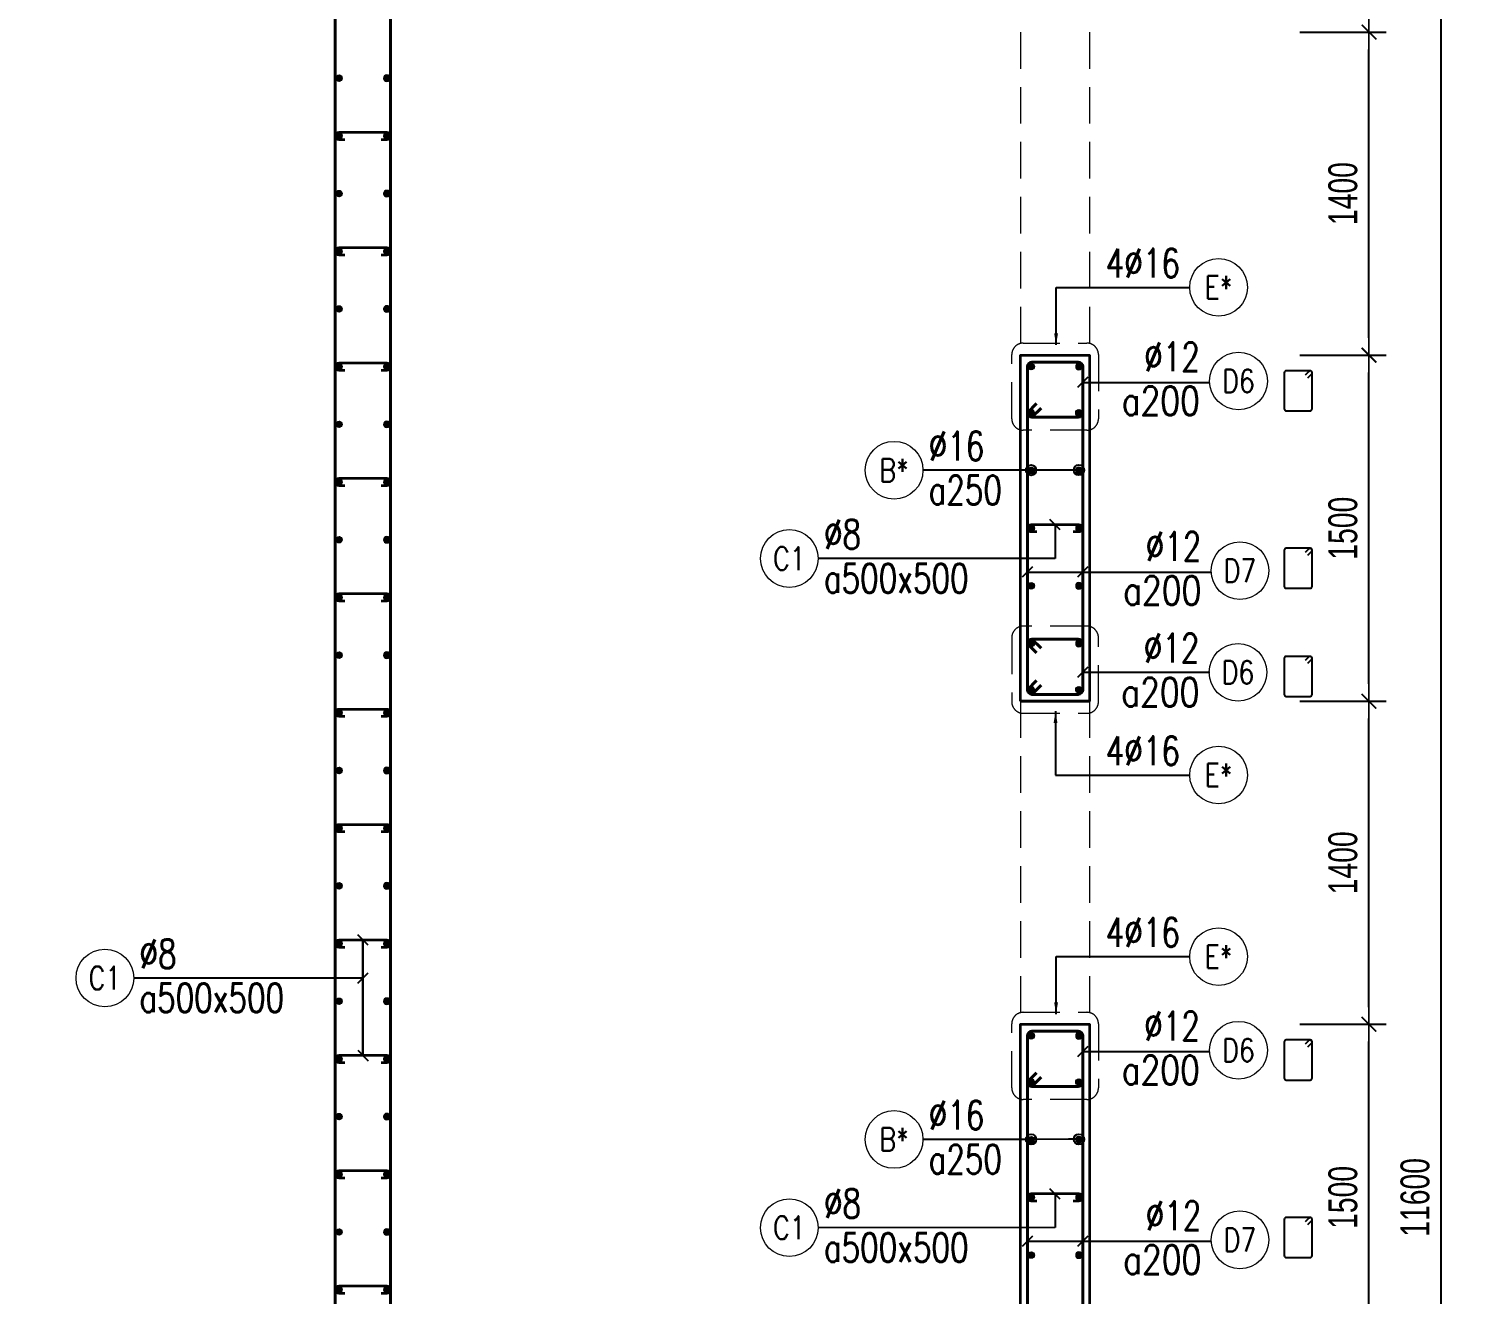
# Model space of a CAD drawing. Header units: millimetres. Extents: x 738475 to 1279438, y -34239 to 156422.
# Drawn here: x 1177088 to 1183285, y 141260 to 146745 of the extents above; entities that cross this region are included whole.
import ezdxf
from ezdxf.enums import TextEntityAlignment as Align

# ---------------------------------------------------------------- set-up
doc = ezdxf.new("R2010")
doc.units = ezdxf.units.MM
doc.header["$MEASUREMENT"] = 0
doc.linetypes.add('HIDDEN2', pattern=[4.7625, 3.175, -1.5875])
doc.layers.get('0').update_dxf_attribs({"lineweight": 20})
doc.layers.get('Defpoints').update_dxf_attribs({"color": 151, "lineweight": 9})
for name, color, linetype, lineweight in [('KC-LEADER', 153, 'Continuous', 18), ('KC-THEP', 6, 'Continuous', 40), ('NDC_S_BEAM', 3, 'HIDDEN2', 20), ('NDC_S_DIM', 1, 'Continuous', 15), ('NDC_S_HIDDEN', 8, 'HIDDEN2', 13), ('NDC_S_LEADER', 1, 'Continuous', 15), ('NDC_S_REBAR', 4, 'Continuous', 35), ('NDC_S_STIRRUP', 4, 'Continuous', 40), ('NDC_S_VN TEXT', 7, 'Continuous', 20), ('NDC_S_WALL', 6, 'Continuous', 35)]:
    doc.layers.add(name, color=color, linetype=linetype, lineweight=lineweight)
doc.layers.add('Ligature', color=1, linetype='Continuous')
doc.styles.add('NDC_ARIAL', font='arial.ttf', dxfattribs={"width": 0.85})
doc.styles.add('NDC_DIM', font='', dxfattribs={"width": 0.75})
doc.styles.add('NDC_EN TXT', font='romans.shx', dxfattribs={"width": 0.8})
doc.styles.get('NDC_DIM').set_extended_font_data('Dotum')
doc.dimstyles.new('NDC_1-50', dxfattribs={"dimscale": 50, "dimtxt": 2.5, "dimasz": 1, "dimexe": 1.5, "dimexo": 0, "dimgap": 0.8, "dimtad": 1, "dimdec": 0, "dimdsep": 46, "dimtxsty": 'NDC_ARIAL', "dimblk": 'DIMMARK', "dimcen": 49999.938995, "dimdle": 1.5, "dimclrd": 1, "dimclre": 1, "dimclrt": 3, "dimadec": 0, "dimazin": 0, "dimtfac": 1, "dimtdec": 0, "dimtix": 1, "dimtmove": 2, "dimatfit": 3, "dimfxl": 1, "dimarcsym": 0})
doc.dimstyles.new('NDC_dim_30', dxfattribs={"dimscale": 30, "dimtxt": 2.5, "dimasz": 1.5, "dimexe": 1.5, "dimexo": 2.5, "dimgap": 1, "dimtad": 1, "dimdec": 0, "dimzin": 0, "dimdsep": 46, "dimtxsty": 'NDC_DIM', "dimblk": 'DIMMARK', "dimcen": 0.09, "dimdle": 1.2, "dimclrd": 1, "dimclre": 1, "dimclrt": 3, "dimadec": 0, "dimazin": 0, "dimtfac": 1, "dimtdec": 0, "dimtix": 1, "dimtofl": 0, "dimtmove": 0, "dimatfit": 3, "dimfxl": 6, "dimfxlon": 1, "dimtolj": 1, "dimtzin": 0, "dimarcsym": 0})
doc.dimstyles.new('NDC_dim_50', dxfattribs={"dimscale": 50, "dimtxt": 2.5, "dimasz": 1.5, "dimexe": 1.5, "dimexo": 2.5, "dimgap": 1, "dimtad": 1, "dimdec": 0, "dimzin": 0, "dimdsep": 46, "dimtxsty": 'NDC_DIM', "dimblk": 'DIMMARK', "dimcen": 0.09, "dimdle": 1.2, "dimclrd": 1, "dimclre": 1, "dimclrt": 3, "dimadec": 0, "dimazin": 0, "dimtfac": 1, "dimtdec": 0, "dimtix": 1, "dimtofl": 0, "dimtmove": 0, "dimatfit": 3, "dimfxl": 6, "dimfxlon": 1, "dimtolj": 1, "dimtzin": 0, "dimarcsym": 0})

# ---------------------------------------------------------------- blocks, each defined once
blk = doc.blocks.new('THEP')
at = {"layer": 'KC-LEADER', "color": 6}
blk.add_circle((0, 0), 14, dxfattribs=at)
at = {"layer": 'KC-THEP'}
for p, q in [((-14, 0), (14, 0)), ((9.9, 9.9), (-9.9, -9.9)), ((-9.9, 9.9), (9.9, -9.9)), ((0, 14), (0, -14))]:
    blk.add_line(p, q, dxfattribs=at)
blk = doc.blocks.new('DIMMARK')
at = {"layer": 'NDC_S_DIM', "color": 1}
blk.add_line((-1.5, 0), (1, 0), dxfattribs=at)
at = {"layer": 'NDC_S_DIM', "color": 2, "const_width": 0.1}
blk.add_lwpolyline([(-0.424, -0.424), (0.424, 0.424)], dxfattribs=at)
blk = doc.blocks.new('*U11')
blk.add_circle((-2.5, 0), 2.5)
at = {"layer": 'NDC_S_VN TEXT', "color": 3, "style": 'NDC_EN TXT', "width": 0.75}
for tag, p in [('DK1', (0.5, 0.85)), ('KC1', (0.5, -2.97))]:
    blk.add_attdef(tag, p, '', height=2.5, dxfattribs=at)
at = {"layer": 'NDC_S_VN TEXT', "color": 7, "style": 'NDC_EN TXT', "width": 0.8}
blk.add_attdef('SH2', text='', height=2, dxfattribs=at).set_placement((-2.5, 0), align=Align.MIDDLE)
blk = doc.blocks.new('*U9')
blk.add_circle((2.5, 0), 2.5)
at = {"layer": 'NDC_S_VN TEXT', "color": 3, "style": 'NDC_EN TXT', "width": 0.75}
blk.add_attdef('DK2', text='', height=2.5, dxfattribs=at).set_placement((-0.85, 0.85), align=Align.RIGHT)
at = {"layer": 'NDC_S_VN TEXT', "color": 7, "style": 'NDC_EN TXT', "width": 0.8}
blk.add_attdef('SH3', text='', height=2, dxfattribs=at).set_placement((2.5, 0), align=Align.MIDDLE)
blk = doc.blocks.new('*U10')
blk.add_circle((2.5, 0), 2.5)
at = {"layer": 'NDC_S_VN TEXT', "color": 3, "style": 'NDC_EN TXT'}
for tag, width, p in [('DK2', 0.75, (-0.85, 0.85)), ('KC2', 0.8, (-0.85, -2.97))]:
    blk.add_attdef(tag, text='', height=2.5, dxfattribs=dict(at, width=width)).set_placement(p, align=Align.RIGHT)
at = {"layer": 'NDC_S_VN TEXT', "color": 7, "style": 'NDC_EN TXT', "width": 0.8}
blk.add_attdef('SH3', text='', height=2, dxfattribs=at).set_placement((2.5, 0), align=Align.MIDDLE)
blk = doc.blocks.new('*D184')
at = {"layer": 'Defpoints', "color": 0, "ltscale": 200, "transparency": 16777216}
for p in [(1181687.1, 147480.2), (1183210.4, 147480.2), (1181687.1, 135880.4)]:
    blk.add_point(p, dxfattribs=at)
at = {"layer": 'NDC_S_DIM', "color": 1, "lineweight": -2, "ltscale": 200, "transparency": 16777216}
for p, q in [((1182910.4, 147480.2), (1183285.4, 147480.2)), ((1183210.4, 135955.4), (1183210.4, 147405.2)), ((1182910.4, 135880.4), (1183285.4, 135880.4))]:
    blk.add_line(p, q, dxfattribs=at)
at = {"layer": 'NDC_S_DIM', "color": 1, "lineweight": -2, "ltscale": 200, "transparency": 16777216, "xscale": 75, "yscale": 75, "zscale": 75}
for p, rotation in [((1183210.4, 147480.2), 90), ((1183210.4, 135880.4), 270)]:
    blk.add_blockref('DIMMARK', p, dxfattribs=dict(at, rotation=rotation))
at = {"layer": 'NDC_S_DIM', "color": 3, "ltscale": 200, "transparency": 16777216, "insert": (1183097.8, 141680.3), "char_height": 125, "attachment_point": 5, "rotation": 90, "style": 'NDC_DIM'}
blk.add_mtext('\\A1;11600', dxfattribs=at)
blk = doc.blocks.new('*D163')
at = {"layer": 'Defpoints', "color": 0, "ltscale": 200, "transparency": 16777216}
for p in [(1181633.4, 142430.2), (1182897.8, 142430.2), (1181633.4, 140930.2)]:
    blk.add_point(p, dxfattribs=at)
at = {"layer": 'NDC_S_DIM', "color": 1, "lineweight": -2, "ltscale": 200, "transparency": 16777216}
for p, q in [((1182597.8, 142430.2), (1182972.8, 142430.2)), ((1182897.8, 141005.2), (1182897.8, 142355.2)), ((1182597.8, 140930.2), (1182972.8, 140930.2))]:
    blk.add_line(p, q, dxfattribs=at)
at = {"layer": 'NDC_S_DIM', "color": 1, "lineweight": -2, "ltscale": 200, "transparency": 16777216, "xscale": 75, "yscale": 75, "zscale": 75}
for p, rotation in [((1182897.8, 142430.2), 90), ((1182897.8, 140930.2), 270)]:
    blk.add_blockref('DIMMARK', p, dxfattribs=dict(at, rotation=rotation))
at = {"layer": 'NDC_S_DIM', "color": 3, "ltscale": 200, "transparency": 16777216, "insert": (1182785.2, 141680.2), "char_height": 125, "attachment_point": 5, "rotation": 90, "style": 'NDC_DIM'}
blk.add_mtext('\\A1;1500', dxfattribs=at)
blk = doc.blocks.new('*D164')
at = {"layer": 'Defpoints', "color": 0, "ltscale": 200, "transparency": 16777216}
for p in [(1181633.4, 143830.2), (1182897.8, 143830.2), (1181633.4, 142430.2)]:
    blk.add_point(p, dxfattribs=at)
at = {"layer": 'NDC_S_DIM', "color": 1, "lineweight": -2, "ltscale": 200, "transparency": 16777216}
for p, q in [((1182597.8, 143830.2), (1182972.8, 143830.2)), ((1182897.8, 142505.2), (1182897.8, 143755.2)), ((1182597.8, 142430.2), (1182972.8, 142430.2))]:
    blk.add_line(p, q, dxfattribs=at)
at = {"layer": 'NDC_S_DIM', "color": 1, "lineweight": -2, "ltscale": 200, "transparency": 16777216, "xscale": 75, "yscale": 75, "zscale": 75}
for p, rotation in [((1182897.8, 143830.2), 90), ((1182897.8, 142430.2), 270)]:
    blk.add_blockref('DIMMARK', p, dxfattribs=dict(at, rotation=rotation))
at = {"layer": 'NDC_S_DIM', "color": 3, "ltscale": 200, "transparency": 16777216, "insert": (1182785.2, 143130.2), "char_height": 125, "attachment_point": 5, "rotation": 90, "style": 'NDC_DIM'}
blk.add_mtext('\\A1;1400', dxfattribs=at)
blk = doc.blocks.new('*D165')
at = {"layer": 'Defpoints', "color": 0, "ltscale": 200, "transparency": 16777216}
for p in [(1181633.4, 145330.2), (1182897.8, 145330.2), (1181633.4, 143830.2)]:
    blk.add_point(p, dxfattribs=at)
at = {"layer": 'NDC_S_DIM', "color": 1, "lineweight": -2, "ltscale": 200, "transparency": 16777216}
for p, q in [((1182597.8, 145330.2), (1182972.8, 145330.2)), ((1182897.8, 143905.2), (1182897.8, 145255.2)), ((1182597.8, 143830.2), (1182972.8, 143830.2))]:
    blk.add_line(p, q, dxfattribs=at)
at = {"layer": 'NDC_S_DIM', "color": 1, "lineweight": -2, "ltscale": 200, "transparency": 16777216, "xscale": 75, "yscale": 75, "zscale": 75}
for p, rotation in [((1182897.8, 145330.2), 90), ((1182897.8, 143830.2), 270)]:
    blk.add_blockref('DIMMARK', p, dxfattribs=dict(at, rotation=rotation))
at = {"layer": 'NDC_S_DIM', "color": 3, "ltscale": 200, "transparency": 16777216, "insert": (1182785.2, 144580.2), "char_height": 125, "attachment_point": 5, "rotation": 90, "style": 'NDC_DIM'}
blk.add_mtext('\\A1;1500', dxfattribs=at)
blk = doc.blocks.new('*D166')
at = {"layer": 'Defpoints', "color": 0, "ltscale": 200, "transparency": 16777216}
for p in [(1181633.4, 146730.2), (1182897.8, 146730.2), (1181633.4, 145330.2)]:
    blk.add_point(p, dxfattribs=at)
at = {"layer": 'NDC_S_DIM', "color": 1, "lineweight": -2, "ltscale": 200, "transparency": 16777216}
for p, q in [((1182597.8, 146730.2), (1182972.8, 146730.2)), ((1182897.8, 145405.2), (1182897.8, 146655.2)), ((1182597.8, 145330.2), (1182972.8, 145330.2))]:
    blk.add_line(p, q, dxfattribs=at)
at = {"layer": 'NDC_S_DIM', "color": 1, "lineweight": -2, "ltscale": 200, "transparency": 16777216, "xscale": 75, "yscale": 75, "zscale": 75}
for p, rotation in [((1182897.8, 146730.2), 90), ((1182897.8, 145330.2), 270)]:
    blk.add_blockref('DIMMARK', p, dxfattribs=dict(at, rotation=rotation))
at = {"layer": 'NDC_S_DIM', "color": 3, "ltscale": 200, "transparency": 16777216, "insert": (1182785.2, 146030.2), "char_height": 125, "attachment_point": 5, "rotation": 90, "style": 'NDC_DIM'}
blk.add_mtext('\\A1;1400', dxfattribs=at)
blk = doc.blocks.new('*D167')
at = {"layer": 'Defpoints', "color": 0, "ltscale": 200, "transparency": 16777216}
for p in [(1181387.1, 147380.2), (1182897.8, 147380.2), (1181633.4, 146730.2)]:
    blk.add_point(p, dxfattribs=at)
at = {"layer": 'NDC_S_DIM', "color": 1, "lineweight": -2, "ltscale": 200, "transparency": 16777216}
for p, q in [((1182597.8, 147380.2), (1182972.8, 147380.2)), ((1182897.8, 146805.2), (1182897.8, 147305.2)), ((1182597.8, 146730.2), (1182972.8, 146730.2))]:
    blk.add_line(p, q, dxfattribs=at)
at = {"layer": 'NDC_S_DIM', "color": 1, "lineweight": -2, "ltscale": 200, "transparency": 16777216, "xscale": 75, "yscale": 75, "zscale": 75}
for p, rotation in [((1182897.8, 147380.2), 90), ((1182897.8, 146730.2), 270)]:
    blk.add_blockref('DIMMARK', p, dxfattribs=dict(at, rotation=rotation))
at = {"layer": 'NDC_S_DIM', "color": 3, "ltscale": 200, "transparency": 16777216, "insert": (1182785.2, 147055.2), "char_height": 125, "attachment_point": 5, "rotation": 90, "style": 'NDC_DIM'}
blk.add_mtext('\\A1;650', dxfattribs=at)

msp = doc.modelspace()

# ---------------------------------------------------------------- linework, layer by layer
at = {"layer": 'Ligature'}
for points in [[(1182633.084, 145232.383), (1182649.05, 145248.349, 0.66817864), (1182643.277, 145262.287), (1182538.648, 145262.287, 0.41421356), (1182530.483, 145254.122), (1182530.483, 145097.015, 0.41421356), (1182538.648, 145088.85), (1182643.277, 145088.85, 0.41421356), (1182651.441, 145097.015), (1182651.441, 145254.122, 0.66817864), (1182637.503, 145259.896), (1182621.537, 145243.93)], [(1182633.056, 144463.234), (1182649.022, 144479.2, 0.66817864), (1182643.248, 144493.138), (1182538.62, 144493.138, 0.41421356), (1182530.455, 144484.974), (1182530.455, 144327.866, 0.41421356), (1182538.62, 144319.701), (1182643.249, 144319.701, 0.41421356), (1182651.413, 144327.866), (1182651.413, 144484.974, 0.66817864), (1182637.475, 144490.747), (1182621.509, 144474.781)], [(1182633.056, 143994.658), (1182649.022, 144010.624, 0.66817864), (1182643.248, 144024.563), (1182538.62, 144024.563, 0.41421356), (1182530.455, 144016.398), (1182530.455, 143859.29, 0.41421356), (1182538.62, 143851.125), (1182643.249, 143851.125, 0.41421356), (1182651.413, 143859.29), (1182651.413, 144016.398, 0.66817864), (1182637.475, 144022.171), (1182621.509, 144006.205)], [(1182633.084, 142332.383), (1182649.05, 142348.349, 0.66817864), (1182643.277, 142362.287), (1182538.648, 142362.287, 0.41421356), (1182530.483, 142354.122), (1182530.483, 142197.015, 0.41421356), (1182538.648, 142188.85), (1182643.277, 142188.85, 0.41421356), (1182651.441, 142197.015), (1182651.441, 142354.122, 0.66817864), (1182637.503, 142359.896), (1182621.537, 142343.93)], [(1182633.056, 141563.234), (1182649.022, 141579.2, 0.66817864), (1182643.248, 141593.138), (1182538.62, 141593.138, 0.41421356), (1182530.455, 141584.974), (1182530.455, 141427.866, 0.41421356), (1182538.62, 141419.701), (1182643.249, 141419.701, 0.41421356), (1182651.413, 141427.866), (1182651.413, 141584.974, 0.66817864), (1182637.475, 141590.747), (1182621.509, 141574.781)]]:
    msp.add_lwpolyline(points, format="xyb", dxfattribs=at)
at = {"layer": 'NDC_S_BEAM', "ltscale": 50}
for p, q in [((1181387.051, 146730.175), (1181387.051, 145330.174)), ((1181687.051, 146730.175), (1181687.051, 145330.174)), ((1181387.051, 143830.175), (1181387.051, 142430.175)), ((1181687.051, 143830.175), (1181687.051, 142430.175))]:
    msp.add_line(p, q, dxfattribs=at)
at = {"layer": 'NDC_S_HIDDEN', "ltscale": 50}
for points in [[(1181399.415, 145382.234), (1181675.258, 145382.234, -0.41421356), (1181725.258, 145332.234), (1181725.258, 145054.685, -0.41421356), (1181675.258, 145004.685), (1181399.415, 145004.685, -0.41421356), (1181349.415, 145054.685), (1181349.415, 145332.234, -0.41421356)], [(1181399.415, 143778.115), (1181675.258, 143778.115, 0.41421356), (1181725.258, 143828.115), (1181725.258, 144105.665, 0.41421356), (1181675.258, 144155.665), (1181399.415, 144155.665, 0.41421356), (1181349.415, 144105.665), (1181349.415, 143828.115, 0.41421356)], [(1181399.415, 142482.234), (1181675.258, 142482.234, -0.41421356), (1181725.258, 142432.234), (1181725.258, 142154.685, -0.41421356), (1181675.258, 142104.685), (1181399.415, 142104.685, -0.41421356), (1181349.415, 142154.685), (1181349.415, 142432.234, -0.41421356)]]:
    msp.add_lwpolyline(points, format="xyb", close=True, dxfattribs=at)
at = {"layer": 'NDC_S_REBAR'}
for points in [[(1178615.563, 146265.175), (1178640.563, 146265.175, 1), (1178640.563, 146295.175), (1178433.539, 146295.175, 1), (1178433.539, 146265.175), (1178458.539, 146265.175)], [(1178615.563, 145765.175), (1178640.563, 145765.175, 1), (1178640.563, 145795.175), (1178433.539, 145795.175, 1), (1178433.539, 145765.175), (1178458.539, 145765.175)], [(1178615.563, 145265.175), (1178640.563, 145265.175, 1), (1178640.563, 145295.175), (1178433.539, 145295.175, 1), (1178433.539, 145265.175), (1178458.539, 145265.175)], [(1178615.563, 144765.175), (1178640.563, 144765.175, 1), (1178640.563, 144795.175), (1178433.539, 144795.175, 1), (1178433.539, 144765.175), (1178458.539, 144765.175)], [(1181615.563, 144565.175), (1181640.563, 144565.175, 1), (1181640.563, 144595.175), (1181433.539, 144595.175, 1), (1181433.539, 144565.175), (1181458.539, 144565.175)], [(1178615.563, 144265.175), (1178640.563, 144265.175, 1), (1178640.563, 144295.175), (1178433.539, 144295.175, 1), (1178433.539, 144265.175), (1178458.539, 144265.175)], [(1178615.563, 143765.175), (1178640.563, 143765.175, 1), (1178640.563, 143795.175), (1178433.539, 143795.175, 1), (1178433.539, 143765.175), (1178458.539, 143765.175)], [(1178615.563, 143265.175), (1178640.563, 143265.175, 1), (1178640.563, 143295.175), (1178433.539, 143295.175, 1), (1178433.539, 143265.175), (1178458.539, 143265.175)], [(1178615.563, 142765.175), (1178640.563, 142765.175, 1), (1178640.563, 142795.175), (1178433.539, 142795.175, 1), (1178433.539, 142765.175), (1178458.539, 142765.175)], [(1178615.563, 142265.175), (1178640.563, 142265.175, 1), (1178640.563, 142295.175), (1178433.539, 142295.175, 1), (1178433.539, 142265.175), (1178458.539, 142265.175)], [(1178615.563, 141765.175), (1178640.563, 141765.175, 1), (1178640.563, 141795.175), (1178433.539, 141795.175, 1), (1178433.539, 141765.175), (1178458.539, 141765.175)], [(1181615.563, 141665.175), (1181640.563, 141665.175, 1), (1181640.563, 141695.175), (1181433.539, 141695.175, 1), (1181433.539, 141665.175), (1181458.539, 141665.175)], [(1178615.563, 141265.175), (1178640.563, 141265.175, 1), (1178640.563, 141295.175), (1178433.539, 141295.175, 1), (1178433.539, 141265.175), (1178458.539, 141265.175)]]:
    msp.add_lwpolyline(points, format="xyb", dxfattribs=at)
at = {"layer": 'NDC_S_STIRRUP'}
for points in [[(1178457.051, 135570.175), (1178417.051, 135530.175, 0.41421356), (1178437.051, 135510.175), (1178637.051, 135510.175, 0.41421356), (1178657.051, 135530.175), (1178657.051, 147830.175, 0.41421356), (1178637.051, 147850.175), (1178437.051, 147850.175, 0.41421356), (1178417.051, 147830.175), (1178417.051, 135530.175, 0.41421356), (1178437.051, 135510.175), (1178477.051, 135550.175)], [(1181457.051, 143920.175), (1181417.051, 143880.175, 0.41421356), (1181437.051, 143860.175), (1181637.051, 143860.175, 0.41421356), (1181657.051, 143880.175), (1181657.051, 145280.175, 0.41421356), (1181637.051, 145300.175), (1181437.051, 145300.175, 0.41421356), (1181417.051, 145280.175), (1181417.051, 143880.175, 0.41421356), (1181437.051, 143860.175), (1181477.051, 143900.175)], [(1181457.051, 145120.711), (1181417.051, 145080.711, 0.41421356), (1181437.051, 145060.711), (1181637.051, 145060.711, 0.41421356), (1181657.051, 145080.711), (1181657.051, 145280.175, 0.41421356), (1181637.051, 145300.175), (1181437.051, 145300.175, 0.41421356), (1181417.051, 145280.175), (1181417.051, 145080.711, 0.41421356), (1181437.051, 145060.711), (1181477.051, 145100.711)], [(1181457.051, 144039.638), (1181417.051, 144079.638, -0.41421356), (1181437.051, 144099.638), (1181637.051, 144099.638, -0.41421356), (1181657.051, 144079.638), (1181657.051, 143880.175, -0.41421356), (1181637.051, 143860.175), (1181437.051, 143860.175, -0.41421356), (1181417.051, 143880.175), (1181417.051, 144079.638, -0.41421356), (1181437.051, 144099.638), (1181477.051, 144059.638)], [(1181457.051, 141020.175), (1181417.051, 140980.175, 0.41421356), (1181437.051, 140960.175), (1181637.051, 140960.175, 0.41421356), (1181657.051, 140980.175), (1181657.051, 142380.175, 0.41421356), (1181637.051, 142400.175), (1181437.051, 142400.175, 0.41421356), (1181417.051, 142380.175), (1181417.051, 140980.175, 0.41421356), (1181437.051, 140960.175), (1181477.051, 141000.175)], [(1181457.051, 142220.711), (1181417.051, 142180.711, 0.41421356), (1181437.051, 142160.711), (1181637.051, 142160.711, 0.41421356), (1181657.051, 142180.711), (1181657.051, 142380.175, 0.41421356), (1181637.051, 142400.175), (1181437.051, 142400.175, 0.41421356), (1181417.051, 142380.175), (1181417.051, 142180.711, 0.41421356), (1181437.051, 142160.711), (1181477.051, 142200.711)]]:
    msp.add_lwpolyline(points, format="xyb", dxfattribs=at)
at = {"layer": 'NDC_S_WALL'}
msp.add_line((1181387.051, 143830.175), (1181687.051, 143830.175), dxfattribs=at)
at = {"layer": 'NDC_S_WALL', "ltscale": 200}
msp.add_lwpolyline([(1175687.051, 146730.175, 0, 0, 0), (1175687.051, 147380.175, 0, 0, 0), (1178387.051, 147380.175, 0, 0, 0), (1178387.051, 135980.175, 0, 0, 0), (1175687.051, 135980.175, 0, 0, 0), (1175687.051, 136630.175, 0, 0, 0), (1175387.051, 136630.175, 0, 0, 0), (1175387.051, 135480.175, 0, 0, 0), (1181687.051, 135480.175, 0.5, 0.5, 0), (1181687.051, 135480.175, 0, 0, 0), (1181687.051, 136630.175, 0, 0, 0), (1181387.051, 136630.175, 0, 0, 0), (1181387.051, 135980.175, 0.5, 0.5, 0), (1181387.051, 135980.175, 0, 0, 0), (1178687.051, 135980.175, 0, 0, 0), (1178687.051, 147380.175, 0, 0, 0), (1181387.051, 147380.175, 0.5, 0.5, 0), (1181387.051, 147380.175, 0, 0, 0), (1181387.051, 146730.175, 0, 0, 0), (1181687.051, 146730.175, 0, 0, 0), (1181687.051, 147880.175, 0.5, 0.5, 0), (1181687.051, 147880.175, 0, 0, 0), (1175387.051, 147880.175, 0, 0, 0), (1175387.051, 146730.175, 0, 0, 0)], format="xyseb", dxfattribs=at)
for points in [[(1181387.051, 143830.175), (1181387.051, 145330.175), (1181687.051, 145330.175), (1181687.051, 143830.175), (1181387.051, 143830.175)], [(1181687.051, 140930.175), (1181387.051, 140930.175), (1181387.051, 142430.175), (1181687.051, 142430.175), (1181687.051, 140930.175)]]:
    msp.add_lwpolyline(points, dxfattribs=at)

# ---------------------------------------------------------------- block references
at = {"layer": 'KC-THEP'}
for p, rotation in [((1178433.539, 146530.175), 189.6685644363809), ((1178433.539, 146280.175), 189.6685644363809), ((1178433.539, 146030.175), 189.6685644363809), ((1178433.539, 145780.175), 189.6685644363809), ((1178433.539, 145530.175), 189.6685644363809), ((1178433.539, 145280.175), 189.6685644363809), ((1181433.539, 145280.175), 189.6685644363809), ((1181640.563, 145080.175), 9.668564436380926), ((1178433.539, 145030.175), 189.6685644363809), ((1181433.539, 144830.175), 189.6685644363809), ((1178433.539, 144780.175), 189.6685644363809), ((1181433.539, 144580.175), 189.6685644363809), ((1178433.539, 144530.175), 189.6685644363809), ((1181433.539, 144330.175), 189.6685644363809), ((1178433.539, 144280.175), 189.6685644363809), ((1181433.539, 144080.175), 189.6685644363809), ((1178433.539, 144030.175), 189.6685644363809), ((1181640.563, 143880.175), 9.668564436380946), ((1178433.539, 143780.175), 189.6685644363809), ((1178433.539, 143530.175), 189.6685644363809), ((1178433.539, 143280.175), 189.6685644363809), ((1178433.539, 143030.175), 189.6685644363809), ((1178433.539, 142780.175), 189.6685644363809), ((1178433.539, 142530.175), 189.6685644363809), ((1181433.539, 142380.175), 189.6685644363809), ((1178433.539, 142280.175), 189.6685644363809), ((1181640.563, 142180.175), 9.668564436380926), ((1178433.539, 142030.175), 189.6685644363809), ((1181433.539, 141930.175), 189.6685644363809), ((1178433.539, 141780.175), 189.6685644363809), ((1181433.539, 141680.175), 189.6685644363809), ((1178433.539, 141530.175), 189.6685644363809), ((1181433.539, 141430.175), 189.6685644363809), ((1178433.539, 141280.175), 189.6685644363809)]:
    msp.add_blockref('THEP', p, dxfattribs=dict(at, rotation=rotation))
at = {"layer": 'KC-THEP', "xscale": -1}
for p, rotation in [((1178640.563, 146530.175), 170.331435563619), ((1178640.563, 146280.175), 170.331435563619), ((1178640.563, 146030.175), 170.331435563619), ((1178640.563, 145780.175), 170.331435563619), ((1178640.563, 145530.175), 170.331435563619), ((1178640.563, 145280.175), 170.331435563619), ((1181640.563, 145280.175), 170.331435563619), ((1181433.539, 145080.175), 350.3314355636191), ((1178640.563, 145030.175), 170.331435563619), ((1181640.563, 144830.175), 170.331435563619), ((1178640.563, 144780.175), 170.331435563619), ((1181640.563, 144580.175), 170.331435563619), ((1178640.563, 144530.175), 170.331435563619), ((1181640.563, 144330.175), 170.331435563619), ((1178640.563, 144280.175), 170.331435563619), ((1181640.563, 144080.175), 170.331435563619), ((1178640.563, 144030.175), 170.331435563619), ((1181433.539, 143880.175), 350.3314355636191), ((1178640.563, 143780.175), 170.331435563619), ((1178640.563, 143530.175), 170.331435563619), ((1178640.563, 143280.175), 170.331435563619), ((1178640.563, 143030.175), 170.331435563619), ((1178640.563, 142780.175), 170.331435563619), ((1178640.563, 142530.175), 170.331435563619), ((1181640.563, 142380.175), 170.331435563619), ((1178640.563, 142280.175), 170.331435563619), ((1181433.539, 142180.175), 350.3314355636191), ((1178640.563, 142030.175), 170.331435563619), ((1181640.563, 141930.175), 170.331435563619), ((1178640.563, 141780.175), 170.331435563619), ((1181640.563, 141680.175), 170.331435563619), ((1178640.563, 141530.175), 170.331435563619), ((1181640.563, 141430.175), 170.331435563619), ((1178640.563, 141280.175), 170.331435563619)]:
    msp.add_blockref('THEP', p, dxfattribs=dict(at, rotation=rotation))
at = {"layer": 'NDC_S_VN TEXT', "xscale": 50, "yscale": 50, "zscale": 50}
for name, p, values in [('*U9', (1182120.903, 145623.715), {'SH3': 'E*', 'DK2': '4%%C16'}), ('*U10', (1182207.232, 145218.034), {'SH3': 'D6', 'DK2': '%%c12', 'KC2': 'a200'}), ('*U11', (1180964.592, 144831.414), {'SH2': 'B*', 'DK1': '%%C16', 'KC1': 'a250'}), ('*U11', (1180510.607, 144448.9), {'SH2': 'C1', 'DK1': '%%c8', 'KC1': 'a500x500'}), ('*U10', (1182213.727, 144396.318), {'SH3': 'D7', 'DK2': '%%c12', 'KC2': 'a200'}), ('*U10', (1182205.288, 143955.66), {'SH3': 'D6', 'DK2': '%%c12', 'KC2': 'a200'}), ('*U9', (1182120.903, 143510.645), {'SH3': 'E*', 'DK2': '4%%C16'}), ('*U9', (1182120.903, 142723.715), {'SH3': 'E*', 'DK2': '4%%C16'}), ('*U11', (1177543.738, 142630.813), {'SH2': 'C1', 'DK1': '%%c8', 'KC1': 'a500x500'}), ('*U10', (1182207.232, 142318.034), {'SH3': 'D6', 'DK2': '%%c12', 'KC2': 'a200'}), ('*U11', (1180964.592, 141931.414), {'SH2': 'B*', 'DK1': '%%C16', 'KC1': 'a250'}), ('*U11', (1180510.607, 141548.9), {'SH2': 'C1', 'DK1': '%%c8', 'KC1': 'a500x500'}), ('*U10', (1182213.727, 141496.318), {'SH3': 'D7', 'DK2': '%%c12', 'KC2': 'a200'})]:
    msp.add_blockref(name, p, dxfattribs=at).add_auto_attribs(values)

# ---------------------------------------------------------------- dimensions: what is measured, and where the dimension line sits
at = {"layer": 'NDC_S_DIM', "ltscale": 200}
for base, p1, p2, picture, middle in [((1183210.397, 147480.175), (1181687.051, 135880.429), (1181687.051, 147480.175), '*D184', (1183097.812, 141680.302)), ((1182897.801, 147380.175), (1181633.356, 146730.175), (1181387.051, 147380.175), '*D167', (1182785.216, 147055.175)), ((1182897.801, 146730.175), (1181633.356, 145330.175), (1181633.356, 146730.175), '*D166', (1182785.216, 146030.175)), ((1182897.801, 145330.175), (1181633.356, 143830.175), (1181633.356, 145330.175), '*D165', (1182785.216, 144580.175)), ((1182897.801, 143830.175), (1181633.356, 142430.175), (1181633.356, 143830.175), '*D164', (1182785.216, 143130.175)), ((1182897.801, 142430.175), (1181633.356, 140930.175), (1181633.356, 142430.175), '*D163', (1182785.216, 141680.175))]:
    dim = msp.add_linear_dim(base=base, p1=p1, p2=p2, angle=90, dimstyle='NDC_dim_50', override={"dimtmove": 1}, dxfattribs=at)
    dim.commit()
    dim.dimension.update_dxf_attribs({"geometry": picture, "text_midpoint": middle})

# ---------------------------------------------------------------- leaders
at = {"layer": 'NDC_S_LEADER'}
for points, dimstyle, override in [([(1181541.594, 145374.855), (1181541.594, 145623.715), (1182123.173, 145623.715)], 'NDC_1-50', {"dimgap": 0.8, "dimtad": 0}), ([(1181657.051, 145211.73), (1182207.391, 145211.73)], 'NDC_dim_30', {"dimtad": 0, "dimldrblk": 'Oblique'}), ([(1181640.858, 144831.902), (1180964.592, 144831.414)], 'NDC_dim_30', {"dimtad": 0, "dimldrblk": 'Origin'}), ([(1181433.292, 144831.625), (1180964.592, 144831.414)], 'NDC_dim_30', {"dimtad": 0, "dimldrblk": 'Origin'}), ([(1181537.051, 144595.175), (1181537.051, 144449.186), (1180510.607, 144448.931)], 'NDC_dim_30', {"dimtad": 0, "dimldrblk": 'Oblique'}), ([(1181417.051, 144390.014), (1182213.886, 144390.014)], 'NDC_dim_30', {"dimtad": 0, "dimldrblk": 'Oblique'}), ([(1181657.051, 144390.014), (1182213.886, 144390.014)], 'NDC_dim_30', {"dimtad": 0, "dimldrblk": 'Oblique'}), ([(1181657.023, 143955.66), (1182207.363, 143955.66)], 'NDC_dim_30', {"dimtad": 0, "dimldrblk": 'Oblique'}), ([(1181539.162, 143786.696), (1181539.162, 143510.645), (1182120.742, 143510.645)], 'NDC_1-50', {"dimgap": 0.8, "dimtad": 0}), ([(1178537.051, 142795.175), (1178537.051, 142295.175)], 'NDC_dim_30', {"dimtad": 0, "dimldrblk": 'Oblique'}), ([(1178537.051, 142295.175), (1178537.051, 142795.175)], 'NDC_dim_30', {"dimtad": 0, "dimldrblk": 'Oblique'}), ([(1181541.594, 142474.855), (1181541.594, 142723.715), (1182123.173, 142723.715)], 'NDC_1-50', {"dimgap": 0.8, "dimtad": 0}), ([(1178537.051, 142630.812), (1177543.738, 142630.812)], 'NDC_dim_30', {"dimtad": 0, "dimldrblk": 'Oblique'}), ([(1181657.051, 142311.73), (1182207.391, 142311.73)], 'NDC_dim_30', {"dimtad": 0, "dimldrblk": 'Oblique'}), ([(1181640.858, 141931.902), (1180964.592, 141931.414)], 'NDC_dim_30', {"dimtad": 0, "dimldrblk": 'Origin'}), ([(1181433.292, 141931.625), (1180964.592, 141931.414)], 'NDC_dim_30', {"dimtad": 0, "dimldrblk": 'Origin'}), ([(1181537.051, 141695.175), (1181537.051, 141549.186), (1180510.607, 141548.931)], 'NDC_dim_30', {"dimtad": 0, "dimldrblk": 'Oblique'}), ([(1181417.051, 141490.014), (1182213.886, 141490.014)], 'NDC_dim_30', {"dimtad": 0, "dimldrblk": 'Oblique'}), ([(1181657.051, 141490.014), (1182213.886, 141490.014)], 'NDC_dim_30', {"dimtad": 0, "dimldrblk": 'Oblique'})]:
    msp.add_leader(points, dimstyle=dimstyle, override=override, dxfattribs=at)

doc.saveas('drawing.dxf')
